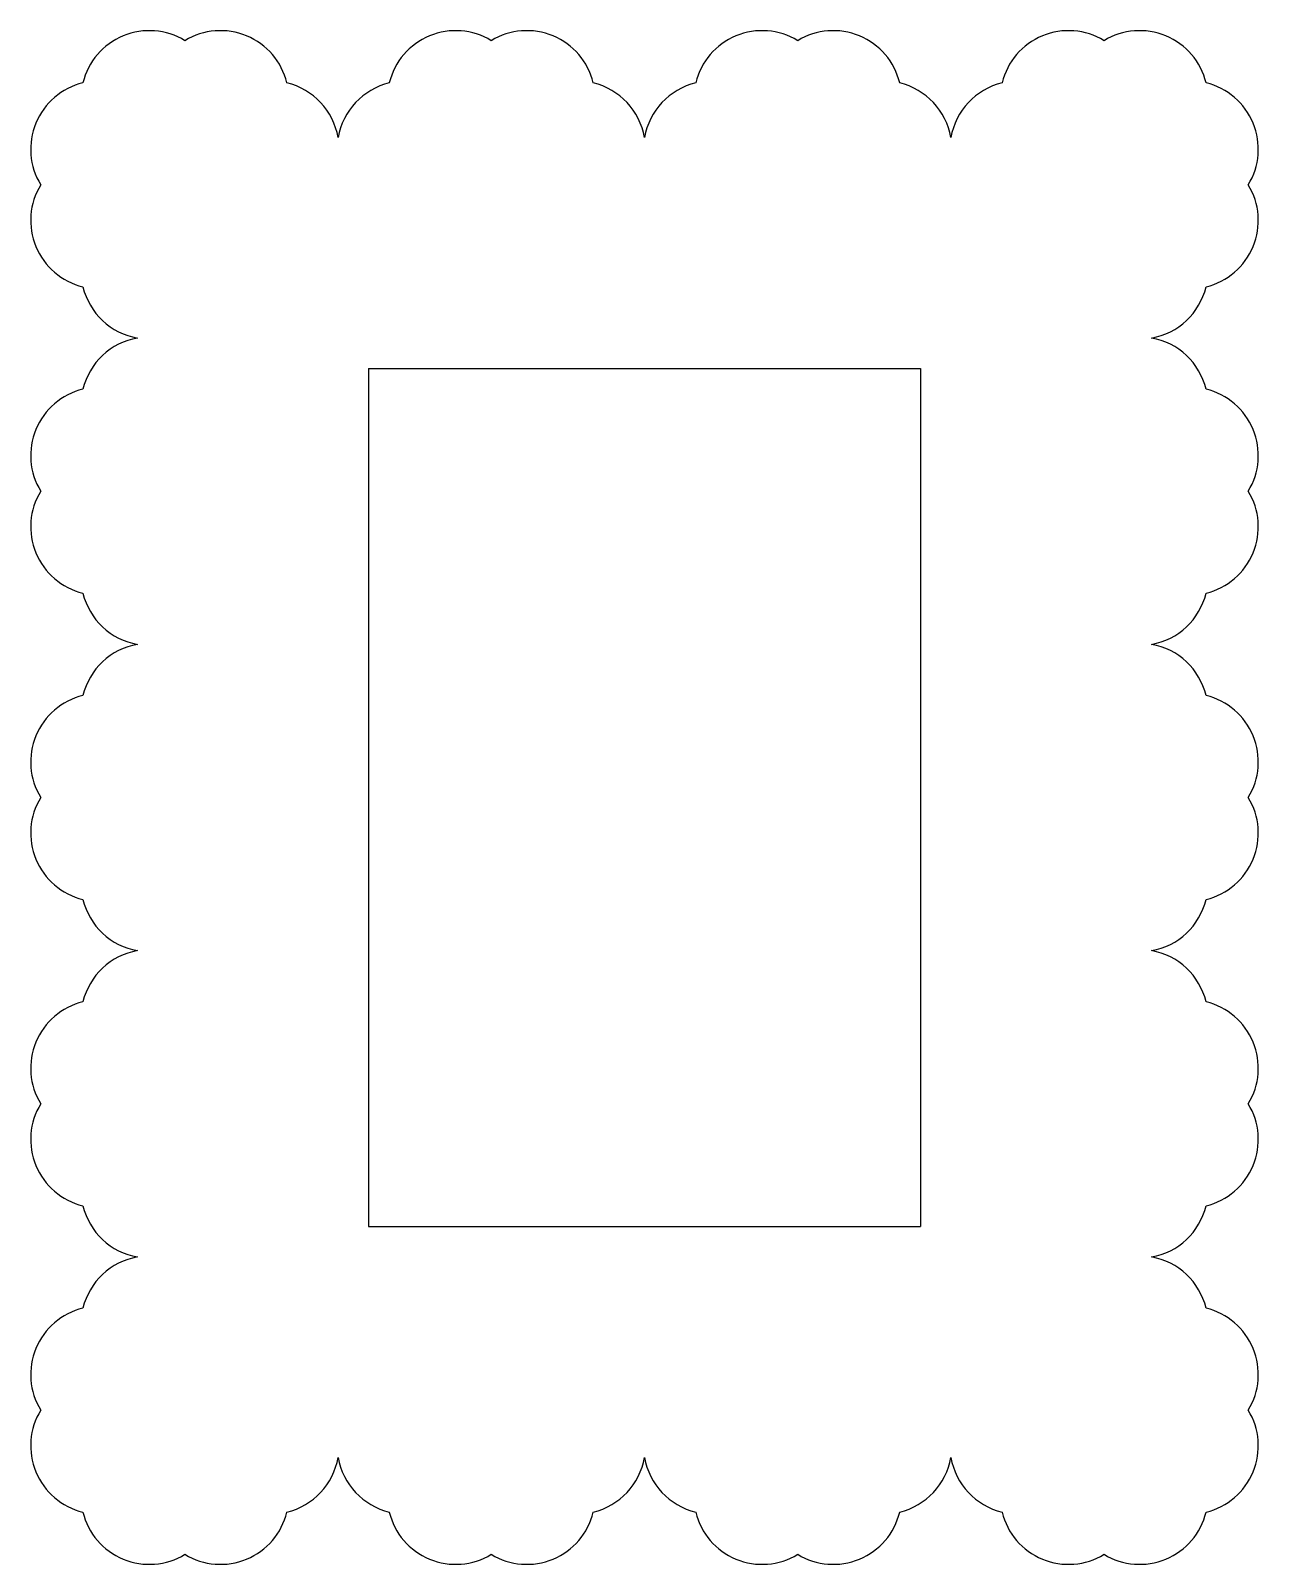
# Model space of a CAD drawing. Extents: x -986 to -425, y -77 to 229.
# Drawn here: x -693.8 to -607.6, y -76.6 to 31.1 of the extents above; entities that cross this region are included whole.
import ezdxf

# ---------------------------------------------------------------- set-up
doc = ezdxf.new("R2010")
doc.units = 0
doc.layers.get('0').update_dxf_attribs({"linetype": 'CONTINUOUS'})

msp = doc.modelspace()

# ---------------------------------------------------------------- linework, layer by layer
for p, q in [((-670.065955, 7.367172), (-670.065955, -52.875572)), ((-670.065955, 7.367172), (-631.327851, 7.367172)), ((-631.327851, 7.367172), (-631.327851, -52.875572)), ((-670.065955, -52.875572), (-631.327851, -52.875572))]:
    msp.add_line(p, q)
for centre, start, end in [((-685.45208, 26.286312), 58.586793, 166.413207), ((-680.455643, 26.286312), 13.586793, 121.413207), ((-663.947441, 26.286312), 58.586793, 166.413207), ((-658.951004, 26.286312), 13.586793, 121.413207), ((-642.442802, 26.286312), 58.586793, 166.413207), ((-637.446365, 26.286312), 13.586793, 121.413207), ((-620.938162, 26.286312), 58.586793, 166.413207), ((-615.941725, 26.286312), 13.586793, 121.413207), ((-688.985095, 22.753297), 103.586793, 211.413207), ((-676.922629, 22.753297), 9.947651, 76.413207), ((-667.480456, 22.753297), 103.586793, 170.052349), ((-655.417989, 22.753297), 9.947651, 76.413207), ((-645.975816, 22.753297), 103.586793, 170.052349), ((-633.91335, 22.753297), 9.947651, 76.413207), ((-624.471177, 22.753297), 103.586793, 170.052349), ((-612.408711, 22.753297), 328.586793, 76.413207), ((-688.985095, 17.75686), 148.586793, 256.413207), ((-612.408711, 17.75686), 283.586793, 31.413207), ((-685.45208, 14.223846), 193.586793, 260.052349), ((-615.941725, 14.223846), 279.947651, 346.413207), ((-685.45208, 4.781673), 99.947651, 166.413207), ((-615.941725, 4.781673), 13.586793, 80.052349), ((-688.985095, 1.248658), 103.586793, 211.413207), ((-612.408711, 1.248658), 328.586793, 76.413207), ((-688.985095, -3.747779), 148.586793, 256.413207), ((-612.408711, -3.747779), 283.586793, 31.413207), ((-685.45208, -7.280794), 193.586793, 260.052349), ((-615.941725, -7.280794), 279.947651, 346.413207), ((-685.45208, -16.722967), 99.947651, 166.413207), ((-615.941725, -16.722967), 13.586793, 80.052349), ((-688.985095, -20.255981), 103.586793, 211.413207), ((-612.408711, -20.255981), 328.586793, 76.413207), ((-688.985095, -25.252418), 148.586793, 256.413207), ((-612.408711, -25.252418), 283.586793, 31.413207), ((-685.45208, -28.785433), 193.586793, 260.052349), ((-615.941725, -28.785433), 279.947651, 346.413207), ((-685.45208, -38.227606), 99.947651, 166.413207), ((-615.941725, -38.227606), 13.586793, 80.052349), ((-688.985095, -41.760621), 103.586793, 211.413207), ((-612.408711, -41.760621), 328.586793, 76.413207), ((-688.985095, -46.757058), 148.586793, 256.413207), ((-612.408711, -46.757058), 283.586793, 31.413207), ((-685.45208, -50.290072), 193.586793, 260.052349), ((-615.941725, -50.290072), 279.947651, 346.413207), ((-685.45208, -59.732245), 99.947651, 166.413207), ((-615.941725, -59.732245), 13.586793, 80.052349), ((-688.985095, -63.26526), 103.586793, 211.413207), ((-612.408711, -63.26526), 328.586793, 76.413207), ((-688.985095, -68.261697), 148.586793, 256.413207), ((-612.408711, -68.261697), 283.586793, 31.413207), ((-676.922629, -68.261697), 283.586793, 350.052349), ((-667.480456, -68.261697), 189.947651, 256.413207), ((-655.417989, -68.261697), 283.586793, 350.052349), ((-645.975816, -68.261697), 189.947651, 256.413207), ((-633.91335, -68.261697), 283.586793, 350.052349), ((-624.471177, -68.261697), 189.947651, 256.413207), ((-685.45208, -71.794712), 193.586793, 301.413207), ((-680.455643, -71.794712), 238.586793, 346.413207), ((-663.947441, -71.794712), 193.586793, 301.413207), ((-658.951004, -71.794712), 238.586793, 346.413207), ((-642.442802, -71.794712), 193.586793, 301.413207), ((-637.446365, -71.794712), 238.586793, 346.413207), ((-620.938162, -71.794712), 193.586793, 301.413207), ((-615.941725, -71.794712), 238.586793, 346.413207)]:
    msp.add_arc(centre, 4.793147, start, end)

doc.saveas('drawing.dxf')
